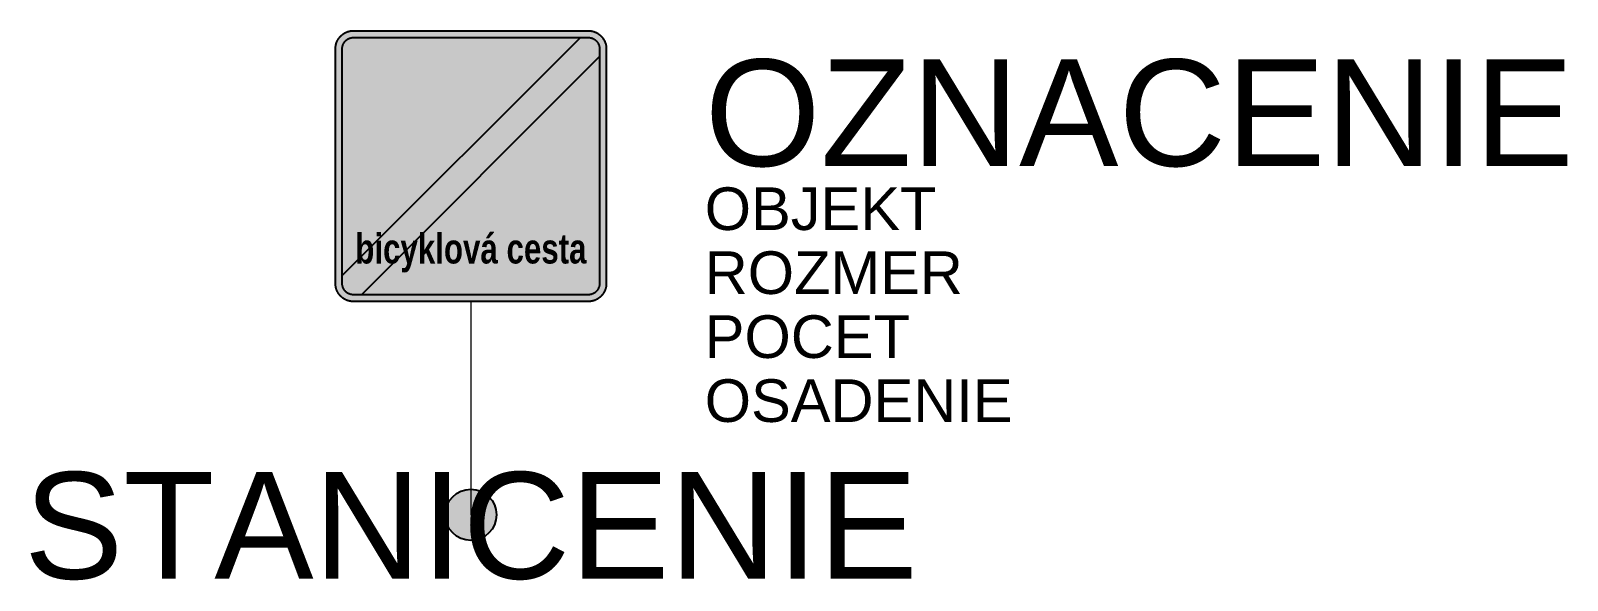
# Model space of a CAD drawing. Header units: metres. Extents: x -10.3 to 25.7, y -1.5 to 11.4.
import ezdxf
from ezdxf.enums import TextEntityAlignment as Align

# ---------------------------------------------------------------- set-up
doc = ezdxf.new("R2010")
doc.units = ezdxf.units.M
doc.layers.get('Defpoints').update_dxf_attribs({"color": 140, "lineweight": 5})
doc.styles.add('DZ', font='arialbd.ttf')
doc.styles.get("Standard").update_dxf_attribs({"font": 'arial.ttf'})

msp = doc.modelspace()

# ---------------------------------------------------------------- hatches: boundary and pattern name
at = {"true_color": 0xf1efea}
msp.add_hatch(color=7, dxfattribs=at).paths.add_polyline_path([(-2.752, 5), (-2.757, 5), (-2.762, 5), (-2.767, 5), (-2.773, 5), (-2.778, 5.001), (-2.783, 5.001), (-2.788, 5.002), (-2.793, 5.002), (-2.799, 5.003), (-2.804, 5.003), (-2.809, 5.004), (-2.814, 5.005), (-2.819, 5.005), (-2.824, 5.006), (-2.83, 5.007), (-2.835, 5.008), (-2.84, 5.009), (-2.845, 5.01), (-2.85, 5.012), (-2.855, 5.013), (-2.86, 5.014), (-2.865, 5.015), (-2.87, 5.017), (-2.875, 5.018), (-2.88, 5.02), (-2.885, 5.021), (-2.89, 5.023), (-2.894, 5.025), (-2.899, 5.027), (-2.904, 5.028), (-2.909, 5.03), (-2.914, 5.032), (-2.918, 5.034), (-2.923, 5.036), (-2.928, 5.038), (-2.933, 5.041), (-2.937, 5.043), (-2.942, 5.045), (-2.946, 5.047), (-2.951, 5.05), (-2.956, 5.052), (-2.96, 5.055), (-2.965, 5.057), (-2.969, 5.06), (-2.973, 5.063), (-2.978, 5.065), (-2.982, 5.068), (-2.987, 5.071), (-2.991, 5.074), (-2.995, 5.077), (-2.999, 5.08), (-3.004, 5.083), (-3.008, 5.086), (-3.012, 5.089), (-3.016, 5.093), (-3.02, 5.096), (-3.024, 5.099), (-3.028, 5.103), (-3.032, 5.106), (-3.036, 5.109), (-3.04, 5.113), (-3.044, 5.117), (-3.047, 5.12), (-3.051, 5.124), (-3.055, 5.128), (-3.058, 5.131), (-3.062, 5.135), (-3.065, 5.139), (-3.069, 5.143), (-3.072, 5.147), (-3.076, 5.151), (-3.079, 5.155), (-3.082, 5.159), (-3.086, 5.163), (-3.089, 5.167), (-3.092, 5.171), (-3.095, 5.176), (-3.098, 5.18), (-3.101, 5.184), (-3.104, 5.188), (-3.107, 5.193), (-3.109, 5.197), (-3.112, 5.201), (-3.115, 5.206), (-3.118, 5.21), (-3.12, 5.215), (-3.123, 5.219), (-3.125, 5.224), (-3.128, 5.229), (-3.13, 5.233), (-3.132, 5.238), (-3.134, 5.242), (-3.137, 5.247), (-3.139, 5.252), (-3.141, 5.256), (-3.143, 5.261), (-3.145, 5.266), (-3.147, 5.271), (-3.148, 5.276), (-3.15, 5.281), (-3.152, 5.285), (-3.154, 5.29), (-3.155, 5.295), (-3.157, 5.3), (-3.158, 5.305), (-3.16, 5.31), (-3.161, 5.315), (-3.162, 5.32), (-3.164, 5.325), (-3.165, 5.33), (-3.166, 5.335), (-3.167, 5.34), (-3.168, 5.345), (-3.169, 5.351), (-3.17, 5.356), (-3.17, 5.361), (-3.171, 5.366), (-3.172, 5.371), (-3.172, 5.376), (-3.173, 5.381), (-3.173, 5.387), (-3.174, 5.392), (-3.174, 5.397), (-3.174, 5.402), (-3.175, 5.408), (-3.175, 5.413), (-3.175, 5.418), (-3.175, 5.423), (-3.175, 10.927), (-3.175, 10.932), (-3.175, 10.937), (-3.175, 10.942), (-3.174, 10.948), (-3.174, 10.953), (-3.174, 10.958), (-3.173, 10.963), (-3.173, 10.968), (-3.172, 10.974), (-3.172, 10.979), (-3.171, 10.984), (-3.17, 10.989), (-3.17, 10.994), (-3.169, 10.999), (-3.168, 11.004), (-3.167, 11.01), (-3.166, 11.015), (-3.165, 11.02), (-3.164, 11.025), (-3.162, 11.03), (-3.161, 11.035), (-3.16, 11.04), (-3.158, 11.045), (-3.157, 11.05), (-3.155, 11.055), (-3.154, 11.06), (-3.152, 11.064), (-3.15, 11.069), (-3.148, 11.074), (-3.147, 11.079), (-3.145, 11.084), (-3.143, 11.089), (-3.141, 11.093), (-3.139, 11.098), (-3.137, 11.103), (-3.134, 11.108), (-3.132, 11.112), (-3.13, 11.117), (-3.128, 11.121), (-3.125, 11.126), (-3.123, 11.131), (-3.12, 11.135), (-3.118, 11.14), (-3.115, 11.144), (-3.112, 11.148), (-3.109, 11.153), (-3.107, 11.157), (-3.104, 11.161), (-3.101, 11.166), (-3.098, 11.17), (-3.095, 11.174), (-3.092, 11.178), (-3.089, 11.183), (-3.086, 11.187), (-3.082, 11.191), (-3.079, 11.195), (-3.076, 11.199), (-3.072, 11.203), (-3.069, 11.207), (-3.065, 11.211), (-3.062, 11.215), (-3.058, 11.218), (-3.055, 11.222), (-3.051, 11.226), (-3.047, 11.23), (-3.044, 11.233), (-3.04, 11.237), (-3.036, 11.24), (-3.032, 11.244), (-3.028, 11.247), (-3.024, 11.251), (-3.02, 11.254), (-3.016, 11.257), (-3.012, 11.261), (-3.008, 11.264), (-3.004, 11.267), (-2.999, 11.27), (-2.995, 11.273), (-2.991, 11.276), (-2.987, 11.279), (-2.982, 11.282), (-2.978, 11.284), (-2.973, 11.287), (-2.969, 11.29), (-2.965, 11.293), (-2.96, 11.295), (-2.956, 11.298), (-2.951, 11.3), (-2.946, 11.302), (-2.942, 11.305), (-2.937, 11.307), (-2.933, 11.309), (-2.928, 11.312), (-2.923, 11.314), (-2.918, 11.316), (-2.914, 11.318), (-2.909, 11.32), (-2.904, 11.322), (-2.899, 11.323), (-2.894, 11.325), (-2.89, 11.327), (-2.885, 11.329), (-2.88, 11.33), (-2.875, 11.332), (-2.87, 11.333), (-2.865, 11.335), (-2.86, 11.336), (-2.855, 11.337), (-2.85, 11.338), (-2.845, 11.34), (-2.84, 11.341), (-2.835, 11.342), (-2.83, 11.343), (-2.824, 11.344), (-2.819, 11.345), (-2.814, 11.345), (-2.809, 11.346), (-2.804, 11.347), (-2.799, 11.347), (-2.793, 11.348), (-2.788, 11.348), (-2.783, 11.349), (-2.778, 11.349), (-2.773, 11.349), (-2.767, 11.35), (-2.762, 11.35), (-2.757, 11.35), (-2.752, 11.35), (2.752, 11.35), (2.757, 11.35), (2.762, 11.35), (2.767, 11.35), (2.773, 11.349), (2.778, 11.349), (2.783, 11.349), (2.788, 11.348), (2.793, 11.348), (2.799, 11.347), (2.804, 11.347), (2.809, 11.346), (2.814, 11.345), (2.819, 11.345), (2.824, 11.344), (2.83, 11.343), (2.835, 11.342), (2.84, 11.341), (2.845, 11.34), (2.85, 11.338), (2.855, 11.337), (2.86, 11.336), (2.865, 11.335), (2.87, 11.333), (2.875, 11.332), (2.88, 11.33), (2.885, 11.329), (2.89, 11.327), (2.894, 11.325), (2.899, 11.323), (2.904, 11.322), (2.909, 11.32), (2.914, 11.318), (2.918, 11.316), (2.923, 11.314), (2.928, 11.312), (2.933, 11.309), (2.937, 11.307), (2.942, 11.305), (2.946, 11.302), (2.951, 11.3), (2.956, 11.298), (2.96, 11.295), (2.965, 11.293), (2.969, 11.29), (2.973, 11.287), (2.978, 11.284), (2.982, 11.282), (2.987, 11.279), (2.991, 11.276), (2.995, 11.273), (2.999, 11.27), (3.003, 11.267), (3.008, 11.264), (3.012, 11.261), (3.016, 11.257), (3.02, 11.254), (3.024, 11.251), (3.028, 11.247), (3.032, 11.244), (3.036, 11.24), (3.04, 11.237), (3.044, 11.233), (3.047, 11.23), (3.051, 11.226), (3.055, 11.222), (3.058, 11.218), (3.062, 11.215), (3.065, 11.211), (3.069, 11.207), (3.072, 11.203), (3.076, 11.199), (3.079, 11.195), (3.082, 11.191), (3.086, 11.187), (3.089, 11.183), (3.092, 11.178), (3.095, 11.174), (3.098, 11.17), (3.101, 11.166), (3.104, 11.161), (3.107, 11.157), (3.109, 11.153), (3.112, 11.148), (3.115, 11.144), (3.118, 11.14), (3.12, 11.135), (3.123, 11.131), (3.125, 11.126), (3.128, 11.121), (3.13, 11.117), (3.132, 11.112), (3.134, 11.108), (3.137, 11.103), (3.139, 11.098), (3.141, 11.093), (3.143, 11.089), (3.145, 11.084), (3.147, 11.079), (3.148, 11.074), (3.15, 11.069), (3.152, 11.064), (3.154, 11.06), (3.155, 11.055), (3.157, 11.05), (3.158, 11.045), (3.16, 11.04), (3.161, 11.035), (3.162, 11.03), (3.163, 11.025), (3.165, 11.02), (3.166, 11.015), (3.167, 11.01), (3.168, 11.004), (3.169, 10.999), (3.17, 10.994), (3.17, 10.989), (3.171, 10.984), (3.172, 10.979), (3.172, 10.974), (3.173, 10.968), (3.173, 10.963), (3.174, 10.958), (3.174, 10.953), (3.174, 10.948), (3.175, 10.942), (3.175, 10.937), (3.175, 10.932), (3.175, 10.927), (3.175, 5.423), (3.175, 5.418), (3.175, 5.413), (3.175, 5.408), (3.174, 5.402), (3.174, 5.397), (3.174, 5.392), (3.173, 5.387), (3.173, 5.381), (3.172, 5.376), (3.172, 5.371), (3.171, 5.366), (3.17, 5.361), (3.17, 5.356), (3.169, 5.351), (3.168, 5.345), (3.167, 5.34), (3.166, 5.335), (3.165, 5.33), (3.163, 5.325), (3.162, 5.32), (3.161, 5.315), (3.16, 5.31), (3.158, 5.305), (3.157, 5.3), (3.155, 5.295), (3.154, 5.29), (3.152, 5.285), (3.15, 5.281), (3.148, 5.276), (3.147, 5.271), (3.145, 5.266), (3.143, 5.261), (3.141, 5.256), (3.139, 5.252), (3.137, 5.247), (3.134, 5.242), (3.132, 5.238), (3.13, 5.233), (3.128, 5.229), (3.125, 5.224), (3.123, 5.219), (3.12, 5.215), (3.118, 5.21), (3.115, 5.206), (3.112, 5.201), (3.109, 5.197), (3.107, 5.193), (3.104, 5.188), (3.101, 5.184), (3.098, 5.18), (3.095, 5.176), (3.092, 5.171), (3.089, 5.167), (3.086, 5.163), (3.082, 5.159), (3.079, 5.155), (3.076, 5.151), (3.072, 5.147), (3.069, 5.143), (3.065, 5.139), (3.062, 5.135), (3.058, 5.131), (3.055, 5.128), (3.051, 5.124), (3.047, 5.12), (3.044, 5.117), (3.04, 5.113), (3.036, 5.109), (3.032, 5.106), (3.028, 5.103), (3.024, 5.099), (3.02, 5.096), (3.016, 5.093), (3.012, 5.089), (3.008, 5.086), (3.003, 5.083), (2.999, 5.08), (2.995, 5.077), (2.991, 5.074), (2.987, 5.071), (2.982, 5.068), (2.978, 5.065), (2.973, 5.063), (2.969, 5.06), (2.965, 5.057), (2.96, 5.055), (2.956, 5.052), (2.951, 5.05), (2.946, 5.047), (2.942, 5.045), (2.937, 5.043), (2.933, 5.041), (2.928, 5.038), (2.923, 5.036), (2.918, 5.034), (2.914, 5.032), (2.909, 5.03), (2.904, 5.028), (2.899, 5.027), (2.894, 5.025), (2.89, 5.023), (2.885, 5.021), (2.88, 5.02), (2.875, 5.018), (2.87, 5.017), (2.865, 5.015), (2.86, 5.014), (2.855, 5.013), (2.85, 5.012), (2.845, 5.01), (2.84, 5.009), (2.835, 5.008), (2.83, 5.007), (2.824, 5.006), (2.819, 5.005), (2.814, 5.005), (2.809, 5.004), (2.804, 5.003), (2.799, 5.003), (2.793, 5.002), (2.788, 5.002), (2.783, 5.001), (2.778, 5.001), (2.773, 5), (2.767, 5), (2.762, 5), (2.757, 5), (2.752, 5)])
at = {"true_color": 0x9b9b9b}
msp.add_hatch(color=253, dxfattribs=at).paths.add_polyline_path([(-2.752, 5.159), (-2.759, 5.159), (-2.765, 5.159), (-2.772, 5.159), (-2.779, 5.16), (-2.785, 5.161), (-2.792, 5.162), (-2.799, 5.163), (-2.805, 5.164), (-2.811, 5.166), (-2.818, 5.167), (-2.824, 5.169), (-2.83, 5.171), (-2.837, 5.173), (-2.843, 5.175), (-2.849, 5.177), (-2.855, 5.18), (-2.861, 5.182), (-2.866, 5.185), (-2.872, 5.188), (-2.878, 5.191), (-2.883, 5.194), (-2.889, 5.197), (-2.894, 5.2), (-2.9, 5.204), (-2.905, 5.207), (-2.91, 5.211), (-2.915, 5.215), (-2.92, 5.219), (-2.925, 5.223), (-2.93, 5.227), (-2.934, 5.232), (-2.939, 5.236), (-2.943, 5.241), (-2.947, 5.245), (-2.952, 5.25), (-2.956, 5.255), (-2.96, 5.26), (-2.964, 5.265), (-2.967, 5.27), (-2.971, 5.275), (-2.975, 5.281), (-2.978, 5.286), (-2.981, 5.292), (-2.984, 5.297), (-2.987, 5.303), (-2.99, 5.309), (-2.993, 5.314), (-2.996, 5.32), (-2.998, 5.326), (-3, 5.332), (-3.002, 5.338), (-3.004, 5.345), (-3.006, 5.351), (-3.008, 5.357), (-3.01, 5.364), (-3.011, 5.37), (-3.012, 5.376), (-3.013, 5.383), (-3.014, 5.39), (-3.015, 5.396), (-3.015, 5.403), (-3.016, 5.41), (-3.016, 5.417), (-3.016, 5.423), (-3.016, 10.927), (-3.016, 10.933), (-3.016, 10.94), (-3.015, 10.947), (-3.015, 10.954), (-3.014, 10.96), (-3.013, 10.967), (-3.012, 10.973), (-3.011, 10.98), (-3.01, 10.986), (-3.008, 10.993), (-3.006, 10.999), (-3.004, 11.005), (-3.002, 11.011), (-3, 11.018), (-2.998, 11.024), (-2.996, 11.03), (-2.993, 11.035), (-2.99, 11.041), (-2.987, 11.047), (-2.984, 11.053), (-2.981, 11.058), (-2.978, 11.064), (-2.975, 11.069), (-2.971, 11.075), (-2.967, 11.08), (-2.964, 11.085), (-2.96, 11.09), (-2.956, 11.095), (-2.952, 11.1), (-2.947, 11.105), (-2.943, 11.109), (-2.939, 11.114), (-2.934, 11.118), (-2.93, 11.122), (-2.925, 11.127), (-2.92, 11.131), (-2.915, 11.135), (-2.91, 11.139), (-2.905, 11.142), (-2.9, 11.146), (-2.894, 11.149), (-2.889, 11.153), (-2.883, 11.156), (-2.878, 11.159), (-2.872, 11.162), (-2.866, 11.165), (-2.861, 11.168), (-2.855, 11.17), (-2.849, 11.173), (-2.843, 11.175), (-2.837, 11.177), (-2.83, 11.179), (-2.824, 11.181), (-2.818, 11.183), (-2.811, 11.184), (-2.805, 11.186), (-2.799, 11.187), (-2.792, 11.188), (-2.785, 11.189), (-2.779, 11.19), (-2.772, 11.19), (-2.765, 11.191), (-2.759, 11.191), (-2.752, 11.191), (2.752, 11.191), (2.758, 11.191), (2.765, 11.191), (2.772, 11.19), (2.779, 11.19), (2.785, 11.189), (2.792, 11.188), (2.799, 11.187), (2.805, 11.186), (2.811, 11.184), (2.818, 11.183), (2.824, 11.181), (2.83, 11.179), (2.837, 11.177), (2.843, 11.175), (2.849, 11.173), (2.855, 11.17), (2.861, 11.168), (2.866, 11.165), (2.872, 11.162), (2.878, 11.159), (2.883, 11.156), (2.889, 11.153), (2.894, 11.149), (2.9, 11.146), (2.905, 11.142), (2.91, 11.139), (2.915, 11.135), (2.92, 11.131), (2.925, 11.127), (2.93, 11.122), (2.934, 11.118), (2.939, 11.114), (2.943, 11.109), (2.947, 11.105), (2.952, 11.1), (2.956, 11.095), (2.96, 11.09), (2.964, 11.085), (2.967, 11.08), (2.971, 11.075), (2.975, 11.069), (2.978, 11.064), (2.981, 11.058), (2.984, 11.053), (2.987, 11.047), (2.99, 11.041), (2.993, 11.035), (2.995, 11.03), (2.998, 11.024), (3, 11.018), (3.002, 11.011), (3.004, 11.005), (3.006, 10.999), (3.008, 10.993), (3.009, 10.986), (3.011, 10.98), (3.012, 10.973), (3.013, 10.967), (3.014, 10.96), (3.015, 10.954), (3.015, 10.947), (3.016, 10.94), (3.016, 10.933), (3.016, 10.927), (3.016, 5.423), (3.016, 5.417), (3.016, 5.41), (3.015, 5.403), (3.015, 5.396), (3.014, 5.39), (3.013, 5.383), (3.012, 5.376), (3.011, 5.37), (3.009, 5.364), (3.008, 5.357), (3.006, 5.351), (3.004, 5.345), (3.002, 5.338), (3, 5.332), (2.998, 5.326), (2.995, 5.32), (2.993, 5.314), (2.99, 5.309), (2.987, 5.303), (2.984, 5.297), (2.981, 5.292), (2.978, 5.286), (2.975, 5.281), (2.971, 5.275), (2.967, 5.27), (2.964, 5.265), (2.96, 5.26), (2.956, 5.255), (2.952, 5.25), (2.947, 5.245), (2.943, 5.241), (2.939, 5.236), (2.934, 5.232), (2.93, 5.227), (2.925, 5.223), (2.92, 5.219), (2.915, 5.215), (2.91, 5.211), (2.905, 5.207), (2.9, 5.204), (2.894, 5.2), (2.889, 5.197), (2.883, 5.194), (2.878, 5.191), (2.872, 5.188), (2.866, 5.185), (2.861, 5.182), (2.855, 5.18), (2.849, 5.177), (2.843, 5.175), (2.837, 5.173), (2.83, 5.171), (2.824, 5.169), (2.818, 5.167), (2.811, 5.166), (2.805, 5.164), (2.799, 5.163), (2.792, 5.162), (2.785, 5.161), (2.779, 5.16), (2.772, 5.159), (2.765, 5.159), (2.758, 5.159), (2.752, 5.159)])
at = {"true_color": 0x828282}
msp.add_hatch(color=8, dxfattribs=at).paths.add_polyline_path([(-3.016, 5.608), (2.567, 11.191), (2.752, 11.191), (2.758, 11.191), (2.765, 11.191), (2.772, 11.19), (2.779, 11.19), (2.785, 11.189), (2.792, 11.188), (2.799, 11.187), (2.805, 11.186), (2.811, 11.184), (2.818, 11.183), (2.824, 11.181), (2.83, 11.179), (2.837, 11.177), (2.843, 11.175), (2.849, 11.173), (2.855, 11.17), (2.861, 11.168), (2.866, 11.165), (2.872, 11.162), (2.878, 11.159), (2.883, 11.156), (2.889, 11.153), (2.894, 11.149), (2.9, 11.146), (2.905, 11.142), (2.91, 11.139), (2.915, 11.135), (2.92, 11.131), (2.925, 11.127), (2.93, 11.122), (2.934, 11.118), (2.939, 11.114), (2.943, 11.109), (2.947, 11.105), (2.952, 11.1), (2.956, 11.095), (2.96, 11.09), (2.964, 11.085), (2.967, 11.08), (2.971, 11.075), (2.975, 11.069), (2.978, 11.064), (2.981, 11.058), (2.984, 11.053), (2.987, 11.047), (2.99, 11.041), (2.993, 11.035), (2.995, 11.03), (2.998, 11.024), (3, 11.018), (3.002, 11.011), (3.004, 11.005), (3.006, 10.999), (3.008, 10.993), (3.009, 10.986), (3.011, 10.98), (3.012, 10.973), (3.013, 10.967), (3.014, 10.96), (3.015, 10.954), (3.015, 10.947), (3.016, 10.94), (3.016, 10.933), (3.016, 10.927), (3.016, 10.742), (-2.567, 5.159), (-2.752, 5.159), (-2.759, 5.159), (-2.765, 5.159), (-2.772, 5.159), (-2.779, 5.16), (-2.785, 5.161), (-2.792, 5.162), (-2.799, 5.163), (-2.805, 5.164), (-2.811, 5.166), (-2.818, 5.167), (-2.824, 5.169), (-2.83, 5.171), (-2.837, 5.173), (-2.843, 5.175), (-2.849, 5.177), (-2.855, 5.18), (-2.861, 5.182), (-2.866, 5.185), (-2.872, 5.188), (-2.878, 5.191), (-2.883, 5.194), (-2.889, 5.197), (-2.894, 5.2), (-2.9, 5.204), (-2.905, 5.207), (-2.91, 5.211), (-2.915, 5.215), (-2.92, 5.219), (-2.925, 5.223), (-2.93, 5.227), (-2.934, 5.232), (-2.939, 5.236), (-2.943, 5.241), (-2.947, 5.245), (-2.952, 5.25), (-2.956, 5.255), (-2.96, 5.26), (-2.964, 5.265), (-2.967, 5.27), (-2.971, 5.275), (-2.975, 5.281), (-2.978, 5.286), (-2.981, 5.292), (-2.984, 5.297), (-2.987, 5.303), (-2.99, 5.309), (-2.993, 5.314), (-2.996, 5.32), (-2.998, 5.326), (-3, 5.332), (-3.002, 5.338), (-3.004, 5.345), (-3.006, 5.351), (-3.008, 5.357), (-3.01, 5.364), (-3.011, 5.37), (-3.012, 5.376), (-3.013, 5.383), (-3.014, 5.39), (-3.015, 5.396), (-3.015, 5.403), (-3.016, 5.41), (-3.016, 5.417), (-3.016, 5.423)])
h = msp.add_hatch(color=0)
h.dxf.hatch_style = 1
h.paths.add_polyline_path([(0.6, 0, 1), (-0.6, 0, 1)])

# ---------------------------------------------------------------- linework, layer by layer
at = {"lineweight": 9}
msp.add_line((0, 5), (0, 2.5), dxfattribs=at)
at = {"color": 0, "lineweight": 9}
msp.add_line((0, 2.5), (0, 0), dxfattribs=at)
at = {"color": 7, "true_color": 0xf1efea}
msp.add_lwpolyline([(-2.752, 5), (-2.757, 5), (-2.762, 5), (-2.767, 5), (-2.773, 5), (-2.778, 5.001), (-2.783, 5.001), (-2.788, 5.002), (-2.793, 5.002), (-2.799, 5.003), (-2.804, 5.003), (-2.809, 5.004), (-2.814, 5.005), (-2.819, 5.005), (-2.824, 5.006), (-2.83, 5.007), (-2.835, 5.008), (-2.84, 5.009), (-2.845, 5.01), (-2.85, 5.012), (-2.855, 5.013), (-2.86, 5.014), (-2.865, 5.015), (-2.87, 5.017), (-2.875, 5.018), (-2.88, 5.02), (-2.885, 5.021), (-2.89, 5.023), (-2.894, 5.025), (-2.899, 5.027), (-2.904, 5.028), (-2.909, 5.03), (-2.914, 5.032), (-2.918, 5.034), (-2.923, 5.036), (-2.928, 5.038), (-2.933, 5.041), (-2.937, 5.043), (-2.942, 5.045), (-2.946, 5.047), (-2.951, 5.05), (-2.956, 5.052), (-2.96, 5.055), (-2.965, 5.057), (-2.969, 5.06), (-2.973, 5.063), (-2.978, 5.065), (-2.982, 5.068), (-2.987, 5.071), (-2.991, 5.074), (-2.995, 5.077), (-2.999, 5.08), (-3.004, 5.083), (-3.008, 5.086), (-3.012, 5.089), (-3.016, 5.093), (-3.02, 5.096), (-3.024, 5.099), (-3.028, 5.103), (-3.032, 5.106), (-3.036, 5.109), (-3.04, 5.113), (-3.044, 5.117), (-3.047, 5.12), (-3.051, 5.124), (-3.055, 5.128), (-3.058, 5.131), (-3.062, 5.135), (-3.065, 5.139), (-3.069, 5.143), (-3.072, 5.147), (-3.076, 5.151), (-3.079, 5.155), (-3.082, 5.159), (-3.086, 5.163), (-3.089, 5.167), (-3.092, 5.171), (-3.095, 5.176), (-3.098, 5.18), (-3.101, 5.184), (-3.104, 5.188), (-3.107, 5.193), (-3.109, 5.197), (-3.112, 5.201), (-3.115, 5.206), (-3.118, 5.21), (-3.12, 5.215), (-3.123, 5.219), (-3.125, 5.224), (-3.128, 5.229), (-3.13, 5.233), (-3.132, 5.238), (-3.134, 5.242), (-3.137, 5.247), (-3.139, 5.252), (-3.141, 5.256), (-3.143, 5.261), (-3.145, 5.266), (-3.147, 5.271), (-3.148, 5.276), (-3.15, 5.281), (-3.152, 5.285), (-3.154, 5.29), (-3.155, 5.295), (-3.157, 5.3), (-3.158, 5.305), (-3.16, 5.31), (-3.161, 5.315), (-3.162, 5.32), (-3.164, 5.325), (-3.165, 5.33), (-3.166, 5.335), (-3.167, 5.34), (-3.168, 5.345), (-3.169, 5.351), (-3.17, 5.356), (-3.17, 5.361), (-3.171, 5.366), (-3.172, 5.371), (-3.172, 5.376), (-3.173, 5.381), (-3.173, 5.387), (-3.174, 5.392), (-3.174, 5.397), (-3.174, 5.402), (-3.175, 5.408), (-3.175, 5.413), (-3.175, 5.418), (-3.175, 5.423), (-3.175, 10.927), (-3.175, 10.932), (-3.175, 10.937), (-3.175, 10.942), (-3.174, 10.948), (-3.174, 10.953), (-3.174, 10.958), (-3.173, 10.963), (-3.173, 10.968), (-3.172, 10.974), (-3.172, 10.979), (-3.171, 10.984), (-3.17, 10.989), (-3.17, 10.994), (-3.169, 10.999), (-3.168, 11.004), (-3.167, 11.01), (-3.166, 11.015), (-3.165, 11.02), (-3.164, 11.025), (-3.162, 11.03), (-3.161, 11.035), (-3.16, 11.04), (-3.158, 11.045), (-3.157, 11.05), (-3.155, 11.055), (-3.154, 11.06), (-3.152, 11.064), (-3.15, 11.069), (-3.148, 11.074), (-3.147, 11.079), (-3.145, 11.084), (-3.143, 11.089), (-3.141, 11.093), (-3.139, 11.098), (-3.137, 11.103), (-3.134, 11.108), (-3.132, 11.112), (-3.13, 11.117), (-3.128, 11.121), (-3.125, 11.126), (-3.123, 11.131), (-3.12, 11.135), (-3.118, 11.14), (-3.115, 11.144), (-3.112, 11.148), (-3.109, 11.153), (-3.107, 11.157), (-3.104, 11.161), (-3.101, 11.166), (-3.098, 11.17), (-3.095, 11.174), (-3.092, 11.178), (-3.089, 11.183), (-3.086, 11.187), (-3.082, 11.191), (-3.079, 11.195), (-3.076, 11.199), (-3.072, 11.203), (-3.069, 11.207), (-3.065, 11.211), (-3.062, 11.215), (-3.058, 11.218), (-3.055, 11.222), (-3.051, 11.226), (-3.047, 11.23), (-3.044, 11.233), (-3.04, 11.237), (-3.036, 11.24), (-3.032, 11.244), (-3.028, 11.247), (-3.024, 11.251), (-3.02, 11.254), (-3.016, 11.257), (-3.012, 11.261), (-3.008, 11.264), (-3.004, 11.267), (-2.999, 11.27), (-2.995, 11.273), (-2.991, 11.276), (-2.987, 11.279), (-2.982, 11.282), (-2.978, 11.284), (-2.973, 11.287), (-2.969, 11.29), (-2.965, 11.293), (-2.96, 11.295), (-2.956, 11.298), (-2.951, 11.3), (-2.946, 11.302), (-2.942, 11.305), (-2.937, 11.307), (-2.933, 11.309), (-2.928, 11.312), (-2.923, 11.314), (-2.918, 11.316), (-2.914, 11.318), (-2.909, 11.32), (-2.904, 11.322), (-2.899, 11.323), (-2.894, 11.325), (-2.89, 11.327), (-2.885, 11.329), (-2.88, 11.33), (-2.875, 11.332), (-2.87, 11.333), (-2.865, 11.335), (-2.86, 11.336), (-2.855, 11.337), (-2.85, 11.338), (-2.845, 11.34), (-2.84, 11.341), (-2.835, 11.342), (-2.83, 11.343), (-2.824, 11.344), (-2.819, 11.345), (-2.814, 11.345), (-2.809, 11.346), (-2.804, 11.347), (-2.799, 11.347), (-2.793, 11.348), (-2.788, 11.348), (-2.783, 11.349), (-2.778, 11.349), (-2.773, 11.349), (-2.767, 11.35), (-2.762, 11.35), (-2.757, 11.35), (-2.752, 11.35), (2.752, 11.35), (2.757, 11.35), (2.762, 11.35), (2.767, 11.35), (2.773, 11.349), (2.778, 11.349), (2.783, 11.349), (2.788, 11.348), (2.793, 11.348), (2.799, 11.347), (2.804, 11.347), (2.809, 11.346), (2.814, 11.345), (2.819, 11.345), (2.824, 11.344), (2.83, 11.343), (2.835, 11.342), (2.84, 11.341), (2.845, 11.34), (2.85, 11.338), (2.855, 11.337), (2.86, 11.336), (2.865, 11.335), (2.87, 11.333), (2.875, 11.332), (2.88, 11.33), (2.885, 11.329), (2.89, 11.327), (2.894, 11.325), (2.899, 11.323), (2.904, 11.322), (2.909, 11.32), (2.914, 11.318), (2.918, 11.316), (2.923, 11.314), (2.928, 11.312), (2.933, 11.309), (2.937, 11.307), (2.942, 11.305), (2.946, 11.302), (2.951, 11.3), (2.956, 11.298), (2.96, 11.295), (2.965, 11.293), (2.969, 11.29), (2.973, 11.287), (2.978, 11.284), (2.982, 11.282), (2.987, 11.279), (2.991, 11.276), (2.995, 11.273), (2.999, 11.27), (3.003, 11.267), (3.008, 11.264), (3.012, 11.261), (3.016, 11.257), (3.02, 11.254), (3.024, 11.251), (3.028, 11.247), (3.032, 11.244), (3.036, 11.24), (3.04, 11.237), (3.044, 11.233), (3.047, 11.23), (3.051, 11.226), (3.055, 11.222), (3.058, 11.218), (3.062, 11.215), (3.065, 11.211), (3.069, 11.207), (3.072, 11.203), (3.076, 11.199), (3.079, 11.195), (3.082, 11.191), (3.086, 11.187), (3.089, 11.183), (3.092, 11.178), (3.095, 11.174), (3.098, 11.17), (3.101, 11.166), (3.104, 11.161), (3.107, 11.157), (3.109, 11.153), (3.112, 11.148), (3.115, 11.144), (3.118, 11.14), (3.12, 11.135), (3.123, 11.131), (3.125, 11.126), (3.128, 11.121), (3.13, 11.117), (3.132, 11.112), (3.134, 11.108), (3.137, 11.103), (3.139, 11.098), (3.141, 11.093), (3.143, 11.089), (3.145, 11.084), (3.147, 11.079), (3.148, 11.074), (3.15, 11.069), (3.152, 11.064), (3.154, 11.06), (3.155, 11.055), (3.157, 11.05), (3.158, 11.045), (3.16, 11.04), (3.161, 11.035), (3.162, 11.03), (3.163, 11.025), (3.165, 11.02), (3.166, 11.015), (3.167, 11.01), (3.168, 11.004), (3.169, 10.999), (3.17, 10.994), (3.17, 10.989), (3.171, 10.984), (3.172, 10.979), (3.172, 10.974), (3.173, 10.968), (3.173, 10.963), (3.174, 10.958), (3.174, 10.953), (3.174, 10.948), (3.175, 10.942), (3.175, 10.937), (3.175, 10.932), (3.175, 10.927), (3.175, 5.423), (3.175, 5.418), (3.175, 5.413), (3.175, 5.408), (3.174, 5.402), (3.174, 5.397), (3.174, 5.392), (3.173, 5.387), (3.173, 5.381), (3.172, 5.376), (3.172, 5.371), (3.171, 5.366), (3.17, 5.361), (3.17, 5.356), (3.169, 5.351), (3.168, 5.345), (3.167, 5.34), (3.166, 5.335), (3.165, 5.33), (3.163, 5.325), (3.162, 5.32), (3.161, 5.315), (3.16, 5.31), (3.158, 5.305), (3.157, 5.3), (3.155, 5.295), (3.154, 5.29), (3.152, 5.285), (3.15, 5.281), (3.148, 5.276), (3.147, 5.271), (3.145, 5.266), (3.143, 5.261), (3.141, 5.256), (3.139, 5.252), (3.137, 5.247), (3.134, 5.242), (3.132, 5.238), (3.13, 5.233), (3.128, 5.229), (3.125, 5.224), (3.123, 5.219), (3.12, 5.215), (3.118, 5.21), (3.115, 5.206), (3.112, 5.201), (3.109, 5.197), (3.107, 5.193), (3.104, 5.188), (3.101, 5.184), (3.098, 5.18), (3.095, 5.176), (3.092, 5.171), (3.089, 5.167), (3.086, 5.163), (3.082, 5.159), (3.079, 5.155), (3.076, 5.151), (3.072, 5.147), (3.069, 5.143), (3.065, 5.139), (3.062, 5.135), (3.058, 5.131), (3.055, 5.128), (3.051, 5.124), (3.047, 5.12), (3.044, 5.117), (3.04, 5.113), (3.036, 5.109), (3.032, 5.106), (3.028, 5.103), (3.024, 5.099), (3.02, 5.096), (3.016, 5.093), (3.012, 5.089), (3.008, 5.086), (3.003, 5.083), (2.999, 5.08), (2.995, 5.077), (2.991, 5.074), (2.987, 5.071), (2.982, 5.068), (2.978, 5.065), (2.973, 5.063), (2.969, 5.06), (2.965, 5.057), (2.96, 5.055), (2.956, 5.052), (2.951, 5.05), (2.946, 5.047), (2.942, 5.045), (2.937, 5.043), (2.933, 5.041), (2.928, 5.038), (2.923, 5.036), (2.918, 5.034), (2.914, 5.032), (2.909, 5.03), (2.904, 5.028), (2.899, 5.027), (2.894, 5.025), (2.89, 5.023), (2.885, 5.021), (2.88, 5.02), (2.875, 5.018), (2.87, 5.017), (2.865, 5.015), (2.86, 5.014), (2.855, 5.013), (2.85, 5.012), (2.845, 5.01), (2.84, 5.009), (2.835, 5.008), (2.83, 5.007), (2.824, 5.006), (2.819, 5.005), (2.814, 5.005), (2.809, 5.004), (2.804, 5.003), (2.799, 5.003), (2.793, 5.002), (2.788, 5.002), (2.783, 5.001), (2.778, 5.001), (2.773, 5), (2.767, 5), (2.762, 5), (2.757, 5), (2.752, 5), (-2.752, 5)], dxfattribs=at)
at = {"color": 253, "true_color": 0x9b9b9b}
msp.add_lwpolyline([(-2.752, 5.159), (-2.759, 5.159), (-2.765, 5.159), (-2.772, 5.159), (-2.779, 5.16), (-2.785, 5.161), (-2.792, 5.162), (-2.799, 5.163), (-2.805, 5.164), (-2.811, 5.166), (-2.818, 5.167), (-2.824, 5.169), (-2.83, 5.171), (-2.837, 5.173), (-2.843, 5.175), (-2.849, 5.177), (-2.855, 5.18), (-2.861, 5.182), (-2.866, 5.185), (-2.872, 5.188), (-2.878, 5.191), (-2.883, 5.194), (-2.889, 5.197), (-2.894, 5.2), (-2.9, 5.204), (-2.905, 5.207), (-2.91, 5.211), (-2.915, 5.215), (-2.92, 5.219), (-2.925, 5.223), (-2.93, 5.227), (-2.934, 5.232), (-2.939, 5.236), (-2.943, 5.241), (-2.947, 5.245), (-2.952, 5.25), (-2.956, 5.255), (-2.96, 5.26), (-2.964, 5.265), (-2.967, 5.27), (-2.971, 5.275), (-2.975, 5.281), (-2.978, 5.286), (-2.981, 5.292), (-2.984, 5.297), (-2.987, 5.303), (-2.99, 5.309), (-2.993, 5.314), (-2.996, 5.32), (-2.998, 5.326), (-3, 5.332), (-3.002, 5.338), (-3.004, 5.345), (-3.006, 5.351), (-3.008, 5.357), (-3.01, 5.364), (-3.011, 5.37), (-3.012, 5.376), (-3.013, 5.383), (-3.014, 5.39), (-3.015, 5.396), (-3.015, 5.403), (-3.016, 5.41), (-3.016, 5.417), (-3.016, 5.423), (-3.016, 10.927), (-3.016, 10.933), (-3.016, 10.94), (-3.015, 10.947), (-3.015, 10.954), (-3.014, 10.96), (-3.013, 10.967), (-3.012, 10.973), (-3.011, 10.98), (-3.01, 10.986), (-3.008, 10.993), (-3.006, 10.999), (-3.004, 11.005), (-3.002, 11.011), (-3, 11.018), (-2.998, 11.024), (-2.996, 11.03), (-2.993, 11.035), (-2.99, 11.041), (-2.987, 11.047), (-2.984, 11.053), (-2.981, 11.058), (-2.978, 11.064), (-2.975, 11.069), (-2.971, 11.075), (-2.967, 11.08), (-2.964, 11.085), (-2.96, 11.09), (-2.956, 11.095), (-2.952, 11.1), (-2.947, 11.105), (-2.943, 11.109), (-2.939, 11.114), (-2.934, 11.118), (-2.93, 11.122), (-2.925, 11.127), (-2.92, 11.131), (-2.915, 11.135), (-2.91, 11.139), (-2.905, 11.142), (-2.9, 11.146), (-2.894, 11.149), (-2.889, 11.153), (-2.883, 11.156), (-2.878, 11.159), (-2.872, 11.162), (-2.866, 11.165), (-2.861, 11.168), (-2.855, 11.17), (-2.849, 11.173), (-2.843, 11.175), (-2.837, 11.177), (-2.83, 11.179), (-2.824, 11.181), (-2.818, 11.183), (-2.811, 11.184), (-2.805, 11.186), (-2.799, 11.187), (-2.792, 11.188), (-2.785, 11.189), (-2.779, 11.19), (-2.772, 11.19), (-2.765, 11.191), (-2.759, 11.191), (-2.752, 11.191), (2.752, 11.191), (2.758, 11.191), (2.765, 11.191), (2.772, 11.19), (2.779, 11.19), (2.785, 11.189), (2.792, 11.188), (2.799, 11.187), (2.805, 11.186), (2.811, 11.184), (2.818, 11.183), (2.824, 11.181), (2.83, 11.179), (2.837, 11.177), (2.843, 11.175), (2.849, 11.173), (2.855, 11.17), (2.861, 11.168), (2.866, 11.165), (2.872, 11.162), (2.878, 11.159), (2.883, 11.156), (2.889, 11.153), (2.894, 11.149), (2.9, 11.146), (2.905, 11.142), (2.91, 11.139), (2.915, 11.135), (2.92, 11.131), (2.925, 11.127), (2.93, 11.122), (2.934, 11.118), (2.939, 11.114), (2.943, 11.109), (2.947, 11.105), (2.952, 11.1), (2.956, 11.095), (2.96, 11.09), (2.964, 11.085), (2.967, 11.08), (2.971, 11.075), (2.975, 11.069), (2.978, 11.064), (2.981, 11.058), (2.984, 11.053), (2.987, 11.047), (2.99, 11.041), (2.993, 11.035), (2.995, 11.03), (2.998, 11.024), (3, 11.018), (3.002, 11.011), (3.004, 11.005), (3.006, 10.999), (3.008, 10.993), (3.009, 10.986), (3.011, 10.98), (3.012, 10.973), (3.013, 10.967), (3.014, 10.96), (3.015, 10.954), (3.015, 10.947), (3.016, 10.94), (3.016, 10.933), (3.016, 10.927), (3.016, 5.423), (3.016, 5.417), (3.016, 5.41), (3.015, 5.403), (3.015, 5.396), (3.014, 5.39), (3.013, 5.383), (3.012, 5.376), (3.011, 5.37), (3.009, 5.364), (3.008, 5.357), (3.006, 5.351), (3.004, 5.345), (3.002, 5.338), (3, 5.332), (2.998, 5.326), (2.995, 5.32), (2.993, 5.314), (2.99, 5.309), (2.987, 5.303), (2.984, 5.297), (2.981, 5.292), (2.978, 5.286), (2.975, 5.281), (2.971, 5.275), (2.967, 5.27), (2.964, 5.265), (2.96, 5.26), (2.956, 5.255), (2.952, 5.25), (2.947, 5.245), (2.943, 5.241), (2.939, 5.236), (2.934, 5.232), (2.93, 5.227), (2.925, 5.223), (2.92, 5.219), (2.915, 5.215), (2.91, 5.211), (2.905, 5.207), (2.9, 5.204), (2.894, 5.2), (2.889, 5.197), (2.883, 5.194), (2.878, 5.191), (2.872, 5.188), (2.866, 5.185), (2.861, 5.182), (2.855, 5.18), (2.849, 5.177), (2.843, 5.175), (2.837, 5.173), (2.83, 5.171), (2.824, 5.169), (2.818, 5.167), (2.811, 5.166), (2.805, 5.164), (2.799, 5.163), (2.792, 5.162), (2.785, 5.161), (2.779, 5.16), (2.772, 5.159), (2.765, 5.159), (2.758, 5.159), (2.752, 5.159), (-2.752, 5.159)], dxfattribs=at)
at = {"color": 8, "true_color": 0x828282}
msp.add_lwpolyline([(-3.016, 5.608), (2.567, 11.191), (2.752, 11.191), (2.758, 11.191), (2.765, 11.191), (2.772, 11.19), (2.779, 11.19), (2.785, 11.189), (2.792, 11.188), (2.799, 11.187), (2.805, 11.186), (2.811, 11.184), (2.818, 11.183), (2.824, 11.181), (2.83, 11.179), (2.837, 11.177), (2.843, 11.175), (2.849, 11.173), (2.855, 11.17), (2.861, 11.168), (2.866, 11.165), (2.872, 11.162), (2.878, 11.159), (2.883, 11.156), (2.889, 11.153), (2.894, 11.149), (2.9, 11.146), (2.905, 11.142), (2.91, 11.139), (2.915, 11.135), (2.92, 11.131), (2.925, 11.127), (2.93, 11.122), (2.934, 11.118), (2.939, 11.114), (2.943, 11.109), (2.947, 11.105), (2.952, 11.1), (2.956, 11.095), (2.96, 11.09), (2.964, 11.085), (2.967, 11.08), (2.971, 11.075), (2.975, 11.069), (2.978, 11.064), (2.981, 11.058), (2.984, 11.053), (2.987, 11.047), (2.99, 11.041), (2.993, 11.035), (2.995, 11.03), (2.998, 11.024), (3, 11.018), (3.002, 11.011), (3.004, 11.005), (3.006, 10.999), (3.008, 10.993), (3.009, 10.986), (3.011, 10.98), (3.012, 10.973), (3.013, 10.967), (3.014, 10.96), (3.015, 10.954), (3.015, 10.947), (3.016, 10.94), (3.016, 10.933), (3.016, 10.927), (3.016, 10.742), (-2.567, 5.159), (-2.752, 5.159), (-2.759, 5.159), (-2.765, 5.159), (-2.772, 5.159), (-2.779, 5.16), (-2.785, 5.161), (-2.792, 5.162), (-2.799, 5.163), (-2.805, 5.164), (-2.811, 5.166), (-2.818, 5.167), (-2.824, 5.169), (-2.83, 5.171), (-2.837, 5.173), (-2.843, 5.175), (-2.849, 5.177), (-2.855, 5.18), (-2.861, 5.182), (-2.866, 5.185), (-2.872, 5.188), (-2.878, 5.191), (-2.883, 5.194), (-2.889, 5.197), (-2.894, 5.2), (-2.9, 5.204), (-2.905, 5.207), (-2.91, 5.211), (-2.915, 5.215), (-2.92, 5.219), (-2.925, 5.223), (-2.93, 5.227), (-2.934, 5.232), (-2.939, 5.236), (-2.943, 5.241), (-2.947, 5.245), (-2.952, 5.25), (-2.956, 5.255), (-2.96, 5.26), (-2.964, 5.265), (-2.967, 5.27), (-2.971, 5.275), (-2.975, 5.281), (-2.978, 5.286), (-2.981, 5.292), (-2.984, 5.297), (-2.987, 5.303), (-2.99, 5.309), (-2.993, 5.314), (-2.996, 5.32), (-2.998, 5.326), (-3, 5.332), (-3.002, 5.338), (-3.004, 5.345), (-3.006, 5.351), (-3.008, 5.357), (-3.01, 5.364), (-3.011, 5.37), (-3.012, 5.376), (-3.013, 5.383), (-3.014, 5.39), (-3.015, 5.396), (-3.015, 5.403), (-3.016, 5.41), (-3.016, 5.417), (-3.016, 5.423), (-3.016, 5.608)], dxfattribs=at)
at = {"color": 0}
msp.add_circle((0, 0), 0.6, dxfattribs=at)

# ---------------------------------------------------------------- texts
at = {"color": 7, "true_color": 0xf1efea, "style": 'DZ', "width": 0.75}
msp.add_text('bicyklová cesta', height=0.7, rotation=0.0007, dxfattribs=at).set_placement((0, 6.242), align=Align.MIDDLE_CENTER)
msp.add_attdef('OZNACENIE', (5.482, 8.177), '324', height=2.5)
msp.add_attdef('STANICENIE', text='', height=2.5).set_placement((0, 1), align=Align.TOP_CENTER)
at = {"layer": 'Defpoints'}
for tag, p, s in [('OBJEKT', (5.482, 6.677), 'Jestvujúci'), ('ROZMER', (5.482, 5.177), '600x600'), ('POCET', (5.482, 3.677), ''), ('OSADENIE', (5.482, 2.177), '')]:
    msp.add_attdef(tag, p, s, height=1, dxfattribs=at)

doc.saveas('drawing.dxf')
